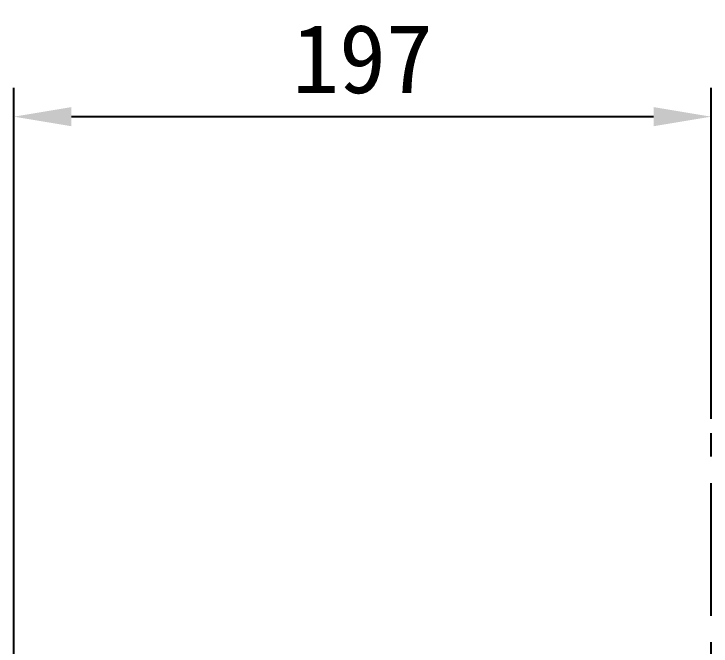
# Model space of a CAD drawing. Header units: millimetres. Extents: x -8699 to 14519, y -2727 to 7848.
# Drawn here: x 2398.5 to 2595.6, y 1318.9 to 1497.6 of the extents above; entities that cross this region are included whole.
import ezdxf

# ---------------------------------------------------------------- set-up
doc = ezdxf.new("R2010")
doc.units = ezdxf.units.MM
doc.linetypes.add('CENTER', pattern=[2, 1.25, -0.25, 0.25, -0.25])
doc.dimstyles.new('ISO-25', dxfattribs={"dimtxt": 2.5, "dimasz": 2.5, "dimexe": 1.25, "dimexo": 0.625, "dimtad": 1, "dimdsep": 46, "dimtxsty": 'Standard', "dimcen": 2.5, "dimadec": 0, "dimazin": 0, "dimtfac": 1, "dimtmove": 0, "dimatfit": 3, "dimfxl": 1, "dimarcsym": 0})

# ---------------------------------------------------------------- blocks, each defined once
blk = doc.blocks.new('*D19')
at = {"color": 3, "lineweight": -2, "transparency": 16777216}
for p, q in [((2398.46, 1171.22), (2398.46, 1476.72)), ((2595.62, 1383.13), (2595.62, 1476.72)), ((2579.37, 1468.59), (2414.71, 1468.59))]:
    blk.add_line(p, q, dxfattribs=at)
at = {"color": 3, "transparency": 16777216}
for points in [[(2414.71, 1471.3), (2414.71, 1465.89), (2398.46, 1468.59)], [(2579.37, 1471.3), (2579.37, 1465.89), (2595.62, 1468.59)]]:
    blk.add_solid(points, dxfattribs=at)
at = {"layer": 'DEFPOINTS', "color": 0, "transparency": 16777216}
for p in [(2398.46, 1468.59), (2595.62, 1379.06), (2398.46, 1167.16)]:
    blk.add_point(p, dxfattribs=at)
at = {"color": 3, "transparency": 16777216, "insert": (2497.04, 1484.84), "char_height": 19.5, "attachment_point": 5}
blk.add_mtext('197', dxfattribs=at)

msp = doc.modelspace()

# ---------------------------------------------------------------- linework, layer by layer
at = {"color": 1, "linetype": 'CENTER', "ltscale": 30}
msp.add_line((2595.62, 727.48), (2595.62, 1379.06), dxfattribs=at)

# ---------------------------------------------------------------- dimensions: what is measured, and where the dimension line sits
dim = msp.add_linear_dim(base=(2398.46, 1468.59), p1=(2595.62, 1379.06), p2=(2398.46, 1167.16), dimstyle='ISO-25', override={"dimscale": 6.5, "dimtxt": 3, "dimgap": 1, "dimdec": 0, "dimclrd": 3, "dimclre": 3, "dimclrt": 3, "dimtdec": 0})
dim.commit()
dim.dimension.update_dxf_attribs({"geometry": '*D19', "text_midpoint": (2497.04, 1484.84)})

doc.saveas('drawing.dxf')
